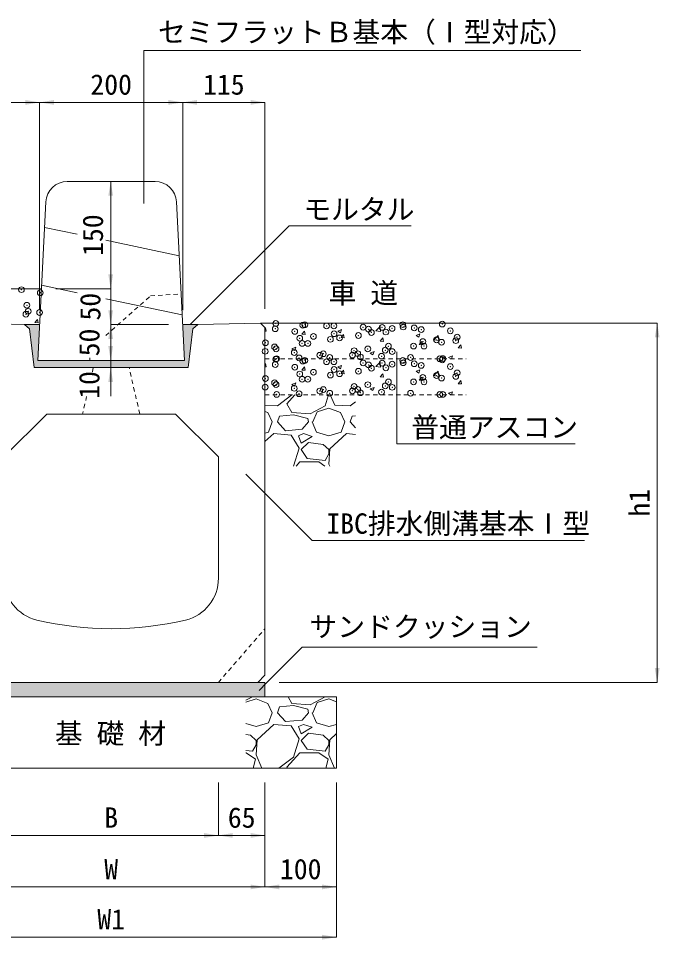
# Model space of a CAD drawing. Units: millimetres at full size; some dimension numbers follow another scale. Extents: x 6872 to 78201, y -34623 to -7860.
# Drawn here: x 10191 to 11088, y -13729 to -12442 of the extents above; entities that cross this region are included whole.
import ezdxf
from ezdxf.enums import TextEntityAlignment as Align

# ---------------------------------------------------------------- set-up
doc = ezdxf.new("R2010")
doc.units = ezdxf.units.MM
doc.header["$LTSCALE"] = 16
doc.header["$PDMODE"] = 32
doc.header["$PDSIZE"] = 8
doc.linetypes.add('USER1', pattern=[0.675, 0.375, -0.3])
for name, color, linetype, lineweight in [('0_2', 7, 'Continuous', 20), ('寸法引出', 7, 'Continuous', 9), ('寸法線', 7, 'Continuous', 9), ('本体', 7, 'USER1', 9), ('ﾊｯﾁﾝｸﾞ', 7, 'Continuous', 5)]:
    doc.layers.add(name, color=color, linetype=linetype, lineweight=lineweight)
doc.styles.add('ＭＳ ゴシック', font='')
doc.styles.get('ＭＳ ゴシック').set_extended_font_data('MS Gothic')

# ---------------------------------------------------------------- blocks, each defined once
blk = doc.blocks.new('filled_arrow')
at = {"color": 0, "linetype": 'Continuous', "lineweight": -2}
blk.add_solid([(7.5, 1.25), (0, 0), (7.5, -1.25)], dxfattribs=at)

msp = doc.modelspace()

# ---------------------------------------------------------------- hatches: boundary and pattern name
at = {"layer": 'ﾊｯﾁﾝｸﾞ'}
for points in [[(10218.23, -12920.03), (10220.73, -12870.04), (10199.73, -12869.92), (10206.47, -12875.99), (10213.23, -12930.04), (10428.23, -12930.04), (10434.98, -12875.99), (10441.73, -12869.92), (10420.72, -12869.92), (10423.23, -12920.03)], [(10535.73, -13390.03), (10535.73, -13370.04), (10115.73, -13370.04), (10105.73, -13370.04), (10105.73, -13390.03)]]:
    msp.add_hatch(color=8, dxfattribs=at).paths.add_polyline_path(points)

# ---------------------------------------------------------------- linework, layer by layer
at = {"layer": '0_2'}
for p, q in [((10259.26, -12670.04), (10382.19, -12670.04)), ((10218.23, -12920.03), (10229.3, -12698.54)), ((10423.23, -12920.03), (10412.15, -12698.54)), ((9912.03, -12820.03), (10223.23, -12820.03)), ((10111.73, -12868.16), (10199.73, -12869.92)), ((10206.47, -12875.99), (10199.73, -12869.92)), ((10199.73, -12869.92), (10220.74, -12869.92)), ((10441.73, -12869.92), (10420.73, -12870.03)), ((10434.98, -12875.99), (10441.73, -12869.92)), ((10529.73, -12868.16), (10441.73, -12869.92)), ((10529.73, -12868.16), (10536.69, -12868.04)), ((10529.73, -12868.16), (10535.73, -12874.04)), ((10536.69, -12868.04), (10817.14, -12868.04)), ((10206.47, -12875.99), (10213.23, -12930.04)), ((10434.98, -12875.99), (10428.23, -12930.04)), ((10535.73, -12874.04), (10535.73, -13360.03)), ((10218.23, -12920.03), (10423.23, -12920.03)), ((10428.23, -12930.04), (10213.23, -12930.04)), ((10170.73, -13055.04), (10230.73, -12995.04)), ((10410.73, -12995.04), (10230.73, -12995.04)), ((10410.73, -12995.04), (10470.73, -13055.04)), ((10470.73, -13224.51), (10470.73, -13055.04)), ((10525.73, -13370.04), (10535.73, -13360.03)), ((10105.73, -13370.04), (10535.73, -13370.04)), ((10525.73, -13370.04), (10115.73, -13370.04)), ((10535.73, -13370.04), (10535.73, -13390.03)), ((10005.73, -13390.03), (10635.73, -13390.03)), ((10635.73, -13490.03), (10635.73, -13390.03)), ((10005.73, -13490.03), (10635.73, -13490.03))]:
    msp.add_line(p, q, dxfattribs=at)
at = {"layer": '0_2', "linetype": 'USER1'}
for p, q in [((10535.73, -12918.04), (10817.14, -12918.04)), ((10535.73, -12968.04), (10817.14, -12968.04))]:
    msp.add_line(p, q, dxfattribs=at)
at = {"layer": '0_2'}
for centre, radius, start, end in [((10259.26, -12700.04), 30, 90, 177.13789), ((10382.19, -12700.04), 30, 2.8627, 90), ((10230.73, -13224.51), 60, 180, 256.65785), ((10410.73, -13224.51), 60, 283.34237, 0), ((10320.73, -12845.04), 450, 256.65777, 283.34225)]:
    msp.add_arc(centre, radius, start, end, dxfattribs=at)
at = {"layer": '寸法引出'}
for p, q in [((10105.73, -12559.49), (10220.73, -12559.49)), ((10220.73, -12849.92), (10220.73, -12559.49)), ((10220.73, -12559.49), (10420.72, -12559.49)), ((10220.73, -12849.92), (10220.73, -12559.49)), ((10420.72, -12849.92), (10420.72, -12559.49)), ((10420.72, -12559.49), (10535.73, -12559.49)), ((10420.72, -12849.92), (10420.72, -12559.49)), ((10535.73, -12848.04), (10535.73, -12559.49)), ((10320.05, -12670.04), (10320.05, -12820.03)), ((10362.19, -12670.04), (10320.05, -12670.04)), ((10320.05, -12780.03), (10320.05, -12910.03)), ((10243.23, -12820.03), (10320.05, -12820.03)), ((10243.23, -12820.03), (10320.05, -12820.03)), ((10320.05, -12830.03), (10320.05, -12940.03)), ((10400.73, -12870.03), (10320.05, -12870.03)), ((10400.73, -12870.03), (10320.05, -12870.03)), ((10320.05, -12880.03), (10320.05, -12970.04)), ((10403.23, -12920.03), (10320.05, -12920.03)), ((10403.23, -12920.03), (10320.05, -12920.03)), ((10403.23, -12930.04), (10320.05, -12930.04)), ((10470.73, -13510.03), (10470.73, -13583.97)), ((10470.73, -13510.03), (10470.73, -13583.97)), ((10535.73, -13510.03), (10535.73, -13583.97)), ((10635.73, -13510.03), (10635.73, -13655.9)), ((10635.73, -13510.03), (10635.73, -13726.15)), ((10535.73, -13525.03), (10535.73, -13655.9)), ((10535.73, -13525.03), (10535.73, -13655.9)), ((10170.73, -13583.97), (10470.73, -13583.97)), ((10470.73, -13583.97), (10535.73, -13583.97)), ((10105.73, -13655.9), (10535.73, -13655.9)), ((10535.73, -13655.9), (10635.73, -13655.9)), ((10005.73, -13726.15), (10635.73, -13726.15))]:
    msp.add_line(p, q, dxfattribs=at)
msp.add_lwpolyline([(10527.46, -13381.42), (10538.07, -13370.81), (10587.83, -13321.05), (10916.27, -13321.05)], dxfattribs=at)
at = {"layer": '寸法線'}
for p, q in [((10555.73, -12868.04), (11084.18, -12868.04)), ((11084.18, -13370.04), (11084.18, -12868.04)), ((10555.73, -13370.04), (11084.18, -13370.04))]:
    msp.add_line(p, q, dxfattribs=at)
for points in [[(10366.16, -12701.03), (10366.16, -12487.08), (10977.33, -12487.08)], [(10431.23, -12869.98), (10569.37, -12731.83), (10739.98, -12731.83)], [(10720.35, -12908.14), (10720.35, -13036.88), (10969.39, -13036.88)], [(10509.03, -13079.05), (10601.52, -13171.54), (10982.74, -13171.54)]]:
    msp.add_lwpolyline(points, dxfattribs=at)
at = {"layer": '本体', "linetype": 'Continuous'}
for p, q in [((10273.23, -12743.76), (10227.52, -12734.13)), ((10415.92, -12773.81), (10313.44, -12752.23)), ((10273.23, -12825.58), (10223.47, -12815.13)), ((10420.05, -12856.44), (10313.44, -12834.03))]:
    msp.add_line(p, q, dxfattribs=at)
at = {"layer": '本体'}
for p, q in [((10313.06, -12885.33), (10375.73, -12830.03)), ((10375.73, -12830.03), (10418.58, -12827.03)), ((10290.73, -12920.03), (10290.73, -12916.59)), ((10295.73, -12930.04), (10294.33, -12936.11)), ((10360.73, -12995.04), (10345.73, -12930.04)), ((10286.43, -12970.31), (10280.73, -12995.04)), ((10470.73, -13370.04), (10535.73, -13295.04))]:
    msp.add_line(p, q, dxfattribs=at)
at = {"layer": 'ﾊｯﾁﾝｸﾞ'}
for p, q in [((10213.9, -12867.33), (10217.58, -12862.95)), ((10213.9, -12867.33), (10218.46, -12867.72)), ((10218.44, -12867.73), (10217.56, -12862.95)), ((10690.75, -12878.7), (10696.68, -12872.51)), ((10697.52, -12879.75), (10696.68, -12872.51)), ((10535.73, -12875.23), (10536.45, -12874.37)), ((10535.73, -12879), (10537.33, -12879.14)), ((10537.33, -12879.14), (10536.45, -12874.37)), ((10587.43, -12883.53), (10591.11, -12879.15)), ((10587.43, -12883.53), (10591.99, -12883.92)), ((10591.98, -12883.93), (10591.1, -12879.15)), ((10637.5, -12879.11), (10641.29, -12881.67)), ((10637.51, -12879.11), (10642.84, -12877.06)), ((10641.29, -12881.67), (10642.84, -12877.06)), ((10642.09, -12888.31), (10645.76, -12883.93)), ((10646.64, -12888.71), (10645.76, -12883.93)), ((10690.75, -12878.7), (10697.52, -12879.75)), ((10747.01, -12885.21), (10752.35, -12883.16)), ((10747.01, -12885.22), (10750.8, -12887.77)), ((10750.8, -12887.77), (10752.35, -12883.17)), ((10772.07, -12891.31), (10778.01, -12885.12)), ((10778.85, -12892.36), (10778, -12885.13)), ((10642.09, -12888.31), (10646.64, -12888.71)), ((10696.75, -12893.09), (10700.42, -12888.71)), ((10696.75, -12893.09), (10701.3, -12893.49)), ((10701.29, -12893.49), (10700.41, -12888.71)), ((10751.4, -12897.87), (10755.07, -12893.49)), ((10751.4, -12897.87), (10755.96, -12898.27)), ((10755.95, -12898.27), (10755.07, -12893.49)), ((10772.07, -12891.31), (10778.85, -12892.36)), ((10806.06, -12902.65), (10809.73, -12898.27)), ((10810.6, -12903.05), (10809.72, -12898.28)), ((10573.48, -12903.69), (10578.82, -12901.64)), ((10573.48, -12903.69), (10577.27, -12906.25)), ((10577.27, -12906.25), (10578.81, -12901.64)), ((10682.99, -12909.79), (10688.32, -12907.74)), ((10682.99, -12909.79), (10686.78, -12912.35)), ((10686.78, -12912.35), (10688.32, -12907.74)), ((10806.06, -12902.65), (10810.61, -12903.05)), ((10535.73, -12925.23), (10536.45, -12924.37)), ((10537.33, -12929.14), (10536.45, -12924.37)), ((10690.75, -12928.7), (10696.68, -12922.51)), ((10697.52, -12929.75), (10696.68, -12922.51)), ((10792.5, -12915.89), (10797.83, -12913.84)), ((10792.5, -12915.89), (10795.67, -12918.04)), ((10796.43, -12918.04), (10797.83, -12913.85)), ((10535.73, -12929), (10537.33, -12929.14)), ((10587.43, -12933.52), (10591.11, -12929.15)), ((10587.43, -12933.52), (10591.99, -12933.92)), ((10591.98, -12933.92), (10591.1, -12929.15)), ((10637.5, -12929.11), (10641.29, -12931.67)), ((10637.51, -12929.11), (10642.84, -12927.06)), ((10641.29, -12931.67), (10642.84, -12927.06)), ((10642.09, -12938.31), (10645.76, -12933.93)), ((10646.64, -12938.71), (10645.76, -12933.93)), ((10690.75, -12928.7), (10697.52, -12929.75)), ((10747.01, -12935.21), (10752.35, -12933.16)), ((10747.01, -12935.22), (10750.8, -12937.77)), ((10750.8, -12937.77), (10752.35, -12933.17)), ((10772.07, -12941.31), (10778.01, -12935.12)), ((10778.85, -12942.36), (10778, -12935.12)), ((10642.09, -12938.31), (10646.64, -12938.71)), ((10696.75, -12943.09), (10700.42, -12938.71)), ((10696.75, -12943.09), (10701.3, -12943.49)), ((10701.29, -12943.49), (10700.41, -12938.71)), ((10751.4, -12947.87), (10755.07, -12943.49)), ((10751.4, -12947.87), (10755.96, -12948.27)), ((10755.95, -12948.27), (10755.07, -12943.49)), ((10772.07, -12941.31), (10778.85, -12942.36)), ((10806.06, -12952.65), (10809.73, -12948.27)), ((10810.6, -12953.05), (10809.72, -12948.28)), ((10573.48, -12953.69), (10578.82, -12951.64)), ((10573.48, -12953.69), (10577.27, -12956.25)), ((10577.27, -12956.25), (10578.81, -12951.64)), ((10682.99, -12959.79), (10688.32, -12957.74)), ((10682.99, -12959.79), (10686.78, -12962.35)), ((10686.78, -12962.35), (10688.32, -12957.74)), ((10806.06, -12952.65), (10810.61, -12953.05)), ((10553.07, -12983.8), (10573.47, -12968.04)), ((10566.28, -12980.75), (10577.73, -12968.04)), ((10624.19, -12969.58), (10620.13, -12983.8)), ((10621.96, -12968.04), (10624.19, -12969.58)), ((10627.12, -12968.04), (10633.34, -12982.79)), ((10792.5, -12965.89), (10797.83, -12963.84)), ((10792.5, -12965.89), (10795.67, -12968.04)), ((10796.43, -12968.04), (10797.83, -12963.85)), ((10535.73, -12982.98), (10553.07, -12983.8)), ((10573.39, -12992.95), (10566.28, -12980.75)), ((10620.13, -12983.8), (10598.79, -12994.98)), ((10608.95, -12991.93), (10625.21, -12986.85)), ((10625.21, -12986.85), (10641.46, -12992.95)), ((10633.34, -12982.79), (10654.67, -12983.8)), ((10654.67, -12983.8), (10662.18, -12978)), ((10535.73, -12991.4), (10539.86, -12992.95)), ((10539.86, -12992.95), (10545.96, -13006.15)), ((10553.07, -13006.15), (10556.12, -12998.03)), ((10575.42, -12995.99), (10556.12, -12998.03)), ((10598.79, -12994.98), (10573.39, -12992.95)), ((10595.74, -13001.07), (10575.42, -12995.99)), ((10596.76, -13006.15), (10595.74, -13001.07)), ((10602.86, -13006.15), (10608.95, -12991.93)), ((10641.46, -12992.95), (10647.56, -13006.15)), ((10654.67, -13006.15), (10657.72, -12998.03)), ((10662.18, -12997.56), (10657.72, -12998.03)), ((10540.88, -13020.38), (10545.96, -13006.15)), ((10564.25, -13018.35), (10553.07, -13006.15)), ((10596.76, -13006.15), (10587.62, -13016.31)), ((10601.84, -13006.15), (10607.94, -13020.38)), ((10642.48, -13020.38), (10647.56, -13006.15)), ((10662.18, -13014.34), (10654.67, -13006.15)), ((10535.73, -13021.89), (10540.88, -13020.38)), ((10547.99, -13022.41), (10535.73, -13033.61)), ((10572.38, -13024.44), (10547.99, -13022.41)), ((10587.62, -13016.31), (10564.25, -13018.35)), ((10583.55, -13042.73), (10572.38, -13024.44)), ((10589.65, -13022.41), (10582.54, -13025.46)), ((10582.54, -13025.46), (10586.6, -13035.62)), ((10586.6, -13035.62), (10601.84, -13026.47)), ((10601.84, -13026.47), (10589.65, -13022.41)), ((10607.94, -13020.38), (10625.21, -13025.46)), ((10625.21, -13025.46), (10642.48, -13020.38)), ((10649.59, -13022.41), (10626.22, -13043.75)), ((10662.18, -13023.46), (10649.59, -13022.41)), ((10596.76, -13034.6), (10586.6, -13044.76)), ((10617.08, -13037.65), (10596.76, -13034.6)), ((10625.21, -13044.76), (10617.08, -13037.65)), ((10575.45, -13068.04), (10583.55, -13042.73)), ((10586.6, -13044.76), (10594.73, -13056.95)), ((10620.13, -13060), (10625.21, -13050.86)), ((10626.22, -13043.75), (10625.21, -13065.08)), ((10625.21, -13050.86), (10625.21, -13044.76)), ((10579.16, -13068.04), (10584.57, -13062.03)), ((10584.57, -13062.03), (10610.98, -13062.03)), ((10594.73, -13056.95), (10620.13, -13060)), ((10610.98, -13062.03), (10619.67, -13068.04)), ((10625.21, -13065.08), (10626.46, -13068.04)), ((10518.53, -13390.2), (10509.21, -13395.08)), ((10509.21, -13397.75), (10523.61, -13393.25)), ((10518.58, -13390.03), (10518.53, -13390.2)), ((10523.61, -13393.25), (10539.86, -13399.35)), ((10539.86, -13399.35), (10545.96, -13412.55)), ((10549.55, -13390.03), (10553.07, -13390.2)), ((10553.07, -13390.2), (10553.29, -13390.03)), ((10573.39, -13399.35), (10567.96, -13390.03)), ((10598.79, -13401.38), (10573.39, -13399.35)), ((10620.13, -13390.2), (10598.79, -13401.38)), ((10602.86, -13412.55), (10608.95, -13398.33)), ((10608.95, -13398.33), (10625.21, -13393.25)), ((10620.18, -13390.03), (10620.13, -13390.2)), ((10625.21, -13393.25), (10635.73, -13397.2)), ((10540.88, -13426.78), (10545.96, -13412.55)), ((10553.07, -13412.55), (10556.12, -13404.43)), ((10564.25, -13424.75), (10553.07, -13412.55)), ((10575.42, -13402.39), (10556.12, -13404.43)), ((10595.74, -13407.47), (10575.42, -13402.39)), ((10596.76, -13412.55), (10587.62, -13422.71)), ((10596.76, -13412.55), (10595.74, -13407.47)), ((10601.84, -13412.55), (10607.94, -13426.78)), ((10523.61, -13431.86), (10540.88, -13426.78)), ((10587.62, -13422.71), (10564.25, -13424.75)), ((10607.94, -13426.78), (10625.21, -13431.86)), ((10509.21, -13427.62), (10523.61, -13431.86)), ((10547.99, -13428.81), (10524.62, -13450.15)), ((10572.38, -13430.84), (10547.99, -13428.81)), ((10583.55, -13449.13), (10572.38, -13430.84)), ((10589.65, -13428.81), (10582.54, -13431.86)), ((10582.54, -13431.86), (10586.6, -13442.02)), ((10586.6, -13442.02), (10601.84, -13432.87)), ((10601.84, -13432.87), (10589.65, -13428.81)), ((10625.21, -13431.86), (10635.73, -13428.76)), ((10515.48, -13444.05), (10509.21, -13443.11)), ((10523.61, -13451.16), (10515.48, -13444.05)), ((10524.62, -13450.15), (10523.61, -13471.48)), ((10523.61, -13457.26), (10523.61, -13451.16)), ((10575.42, -13474.53), (10583.55, -13449.13)), ((10596.76, -13441), (10586.6, -13451.16)), ((10586.6, -13451.16), (10594.73, -13463.35)), ((10617.08, -13444.05), (10596.76, -13441)), ((10625.21, -13451.16), (10617.08, -13444.05)), ((10626.22, -13450.15), (10625.21, -13471.48)), ((10625.21, -13457.26), (10625.21, -13451.16)), ((10635.73, -13441.47), (10626.22, -13450.15)), ((10509.21, -13465.28), (10518.53, -13466.4)), ((10518.53, -13466.4), (10523.61, -13457.26)), ((10594.73, -13463.35), (10620.13, -13466.4)), ((10620.13, -13466.4), (10625.21, -13457.26)), ((10509.21, -13468.43), (10509.38, -13468.43)), ((10509.38, -13468.43), (10522.59, -13477.58)), ((10522.59, -13477.58), (10519.03, -13490.03)), ((10523.61, -13471.48), (10531.42, -13490.03)), ((10555.36, -13490.03), (10575.42, -13474.53)), ((10566.28, -13488.75), (10584.57, -13468.43)), ((10584.57, -13468.43), (10610.98, -13468.43)), ((10610.98, -13468.43), (10624.19, -13477.58)), ((10624.19, -13477.58), (10620.63, -13490.03)), ((10625.21, -13471.48), (10633.02, -13490.03)), ((10567.03, -13490.03), (10566.28, -13488.75))]:
    msp.add_line(p, q, dxfattribs=at)
for p in [(10195.28, -12821.26), (10221.6, -12825.59), (10202.82, -12843.08), (10204.73, -12851.47), (10201.56, -12855.64), (10220.63, -12853.13), (10550.15, -12875.9), (10550.85, -12868.48), (10588.64, -12871.02), (10591.52, -12870.2), (10621.88, -12871.96), (10632.2, -12871.92), (10672.88, -12873.64), (10680.52, -12876.44), (10699.59, -12873.93), (10713.56, -12875.36), (10728.45, -12870.13), (10729.01, -12873.44), (10744.48, -12874.72), (10754.23, -12877.07), (10783.6, -12869.35), (10577.44, -12879.59), (10584.46, -12889.09), (10603.54, -12886.58), (10632.39, -12882.78), (10640.14, -12888.69), (10666.41, -12885.31), (10684.58, -12881.07), (10704.9, -12880.43), (10794.91, -12878.79), (10804.47, -12887.54), (10536.34, -12895.43), (10549.22, -12901.27), (10587.71, -12896.39), (10595.7, -12896.32), (10627.29, -12890.67), (10708.41, -12900.19), (10743.55, -12900.08), (10756.53, -12893.85), (10758.12, -12900.1), (10775.61, -12891.34), (10782.68, -12894.72), (10802.56, -12892.48), (10536.01, -12907.42), (10551.26, -12903.95), (10576.69, -12909.14), (10612.35, -12912.83), (10617.36, -12910.86), (10658.04, -12912.58), (10660.47, -12906.5), (10665.49, -12910.68), (10669.24, -12915.36), (10679.55, -12903.99), (10698.72, -12914.29), (10703.98, -12905.8), (10713.68, -12907.73), (10550.15, -12925.9), (10550.85, -12918.48), (10552.08, -12917.66), (10583.49, -12916.63), (10588.64, -12921.02), (10591.52, -12920.2), (10621.88, -12921.96), (10626.36, -12916.04), (10632.2, -12921.92), (10672.88, -12923.64), (10680.52, -12926.44), (10699.59, -12923.93), (10713.56, -12925.36), (10728.45, -12920.13), (10729.01, -12923.44), (10739.39, -12916.01), (10744.48, -12924.72), (10754.23, -12927.07), (10780.07, -12917.73), (10783.6, -12919.35), (10784.42, -12917.59), (10577.44, -12929.59), (10584.46, -12939.09), (10603.54, -12936.58), (10627.29, -12940.67), (10632.39, -12932.78), (10640.14, -12938.69), (10666.41, -12935.31), (10684.58, -12931.06), (10704.9, -12930.43), (10775.61, -12941.34), (10794.91, -12928.79), (10804.47, -12937.54), (10536.34, -12945.43), (10549.22, -12951.27), (10551.26, -12953.95), (10587.71, -12946.39), (10595.7, -12946.32), (10679.55, -12953.99), (10708.41, -12950.19), (10743.55, -12950.08), (10756.53, -12943.85), (10758.12, -12950.1), (10782.68, -12944.72), (10802.56, -12942.48), (10536.01, -12957.42), (10576.69, -12959.14), (10583.49, -12966.63), (10612.35, -12962.83), (10617.36, -12960.86), (10626.36, -12966.04), (10658.04, -12962.58), (10660.47, -12956.5), (10665.49, -12960.68), (10669.24, -12965.36), (10698.72, -12964.29), (10703.98, -12955.8), (10713.68, -12957.73), (10739.39, -12966.01), (10552.08, -12967.65), (10780.07, -12967.73), (10784.42, -12967.59)]:
    msp.add_point(p, dxfattribs=at)

# ---------------------------------------------------------------- block references
at = {"layer": '寸法引出'}
for p, xscale, yscale, rotation in [((10220.73, -12559.49), 2.67, 2.67, 180), ((10420.72, -12559.49), 2.67, 2.67, 180), ((10535.73, -12559.49), 2.67, 2.67, 180), ((10320.05, -12670.04), 2.67, 2.67, 270), ((10320.05, -12820.03), 2.67, 2.67, 90), ((10320.05, -12820.03), 2.67, 2.67, 90), ((10320.05, -12870.03), 2.67, 2.67, 90), ((10320.05, -12870.03), 2.67, 2.67, 270), ((10320.05, -12920.03), 2.67, 2.67, 90), ((10320.05, -12930.04), 2.67, 2.67, 270), ((10527.46, -13381.42), 0.1, 0.1, 45), ((10470.73, -13583.97), 2.67, 2.67, 180), ((10535.73, -13583.97), 2.67, 2.67, 180), ((10535.73, -13655.9), 2.67, 2.67, 180), ((10635.73, -13655.9), 2.67, 2.67, 180), ((10635.73, -13726.15), 2.67, 2.67, 180)]:
    msp.add_blockref('filled_arrow', p, dxfattribs=dict(at, xscale=xscale, yscale=yscale, rotation=rotation))
at = {"layer": '寸法引出', "xscale": 2.67, "yscale": 2.67}
for p in [(10220.73, -12559.49), (10420.72, -12559.49), (10470.73, -13583.97), (10535.73, -13655.9)]:
    msp.add_blockref('filled_arrow', p, dxfattribs=at)
at = {"layer": '寸法線'}
for p, xscale, yscale, rotation in [((10366.16, -12701.03), 0.133, 0.133, 90), ((10431.23, -12869.98), 0.133, 0.133, 45), ((11084.18, -12868.04), 2.67, 2.67, 270), ((10720.35, -12908.14), 0.133, 0.133, 270), ((10509.03, -13079.05), 0.133, 0.133, 315), ((11084.18, -13370.04), 2.67, 2.67, 90)]:
    msp.add_blockref('filled_arrow', p, dxfattribs=dict(at, xscale=xscale, yscale=yscale, rotation=rotation))

# ---------------------------------------------------------------- texts
at = {"layer": '0_2', "style": 'ＭＳ ゴシック'}
for s, p in [('車 道', (10624.84, -12848.72)), ('基 礎 材', (10242.08, -13464.21))]:
    msp.add_text(s, height=28.48, dxfattribs=at).set_placement(p, align=Align.BOTTOM_LEFT)
msp.add_text('サンドクッション', height=28.48, dxfattribs=at).set_placement((10753.46, -13292.18), align=Align.MIDDLE_CENTER)
at = {"layer": '寸法引出', "style": 'ＭＳ ゴシック'}
for s, p in [('200', (10320.73, -12534.49)), ('115', (10478.23, -12534.49)), ('B', (10320.73, -13558.97)), ('65', (10503.23, -13558.97)), ('W', (10320.73, -13630.9)), ('100', (10585.73, -13630.9)), ('W1', (10320.73, -13701.15))]:
    msp.add_text(s, height=28.48, dxfattribs=at).set_placement(p, align=Align.MIDDLE_CENTER)
for s, p in [('150', (10295.05, -12745.04)), ('50', (10291.41, -12845.03)), ('50', (10290.05, -12895.03)), ('10', (10290.05, -12954.4))]:
    msp.add_text(s, height=28.48, rotation=90, dxfattribs=at).set_placement(p, align=Align.MIDDLE_CENTER)
at = {"layer": '寸法線', "style": 'ＭＳ ゴシック'}
msp.add_text('セミフラットＢ基本（Ⅰ型対応）', height=28.48, dxfattribs=at).set_placement((10386.16, -12483.96), align=Align.BOTTOM_LEFT)
for s, p in [('モルタル', (10589.37, -12694.77)), ('普通アスコン', (10740.35, -12999.21)), ('IBC排水側溝基本Ⅰ型', (10621.52, -13133.86))]:
    msp.add_text(s, height=28.48, dxfattribs=at).set_placement(p, align=Align.TOP_LEFT)
msp.add_text('h1', height=28.48, rotation=90, dxfattribs=at).set_placement((11059.18, -13119.04), align=Align.MIDDLE_CENTER)

doc.saveas('drawing.dxf')
